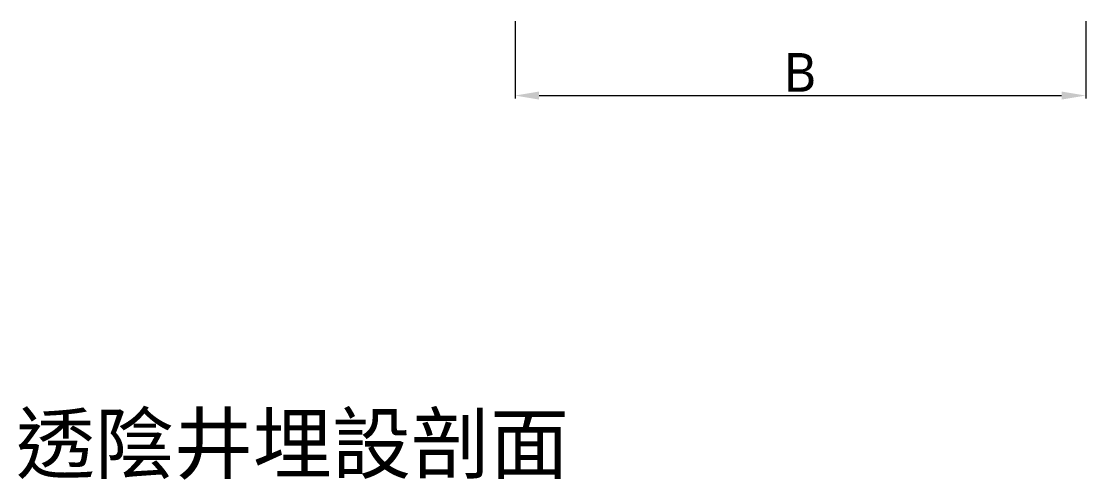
# Model space of a CAD drawing. Header units: millimetres. Extents: x 4229 to 8429, y -1187 to 1783.
# Drawn here: x 5739 to 6291, y -11 to 226 of the extents above; entities that cross this region are included whole.
import ezdxf

# ---------------------------------------------------------------- set-up
doc = ezdxf.new("R2010")
doc.units = ezdxf.units.MM
doc.styles.add('微軟正黑體-20', font='Microsoft JhengHei.ttf', dxfattribs={"height": 20})
doc.styles.add('微軟正黑體-30', font='Microsoft JhengHei.ttf', dxfattribs={"height": 30})

msp = doc.modelspace()

# ---------------------------------------------------------------- linework, layer by layer
at = {"lineweight": 5}
for p, q in [((5995.18, 226.23), (5995.18, 186.26)), ((6290.72, 226.23), (6290.72, 186.26)), ((6007.65, 187.82), (6278.25, 187.82))]:
    msp.add_line(p, q, dxfattribs=at)
for points in [[(6007.65, 189.9), (6007.65, 185.74), (5995.18, 187.82)], [(6278.25, 189.9), (6278.25, 185.74), (6290.72, 187.82)]]:
    msp.add_solid(points, dxfattribs=at)

# ---------------------------------------------------------------- texts
for s, height, style, p in [('B', 20, '微軟正黑體-20', (6134.23, 189.82)), ('滲透陰井埋設剖面', 30, '微軟正黑體-30', (5695.75, -7.27, 326.37))]:
    msp.add_text(s, height=height, dxfattribs=dict(at, style=style)).set_placement(p)

doc.saveas('drawing.dxf')
